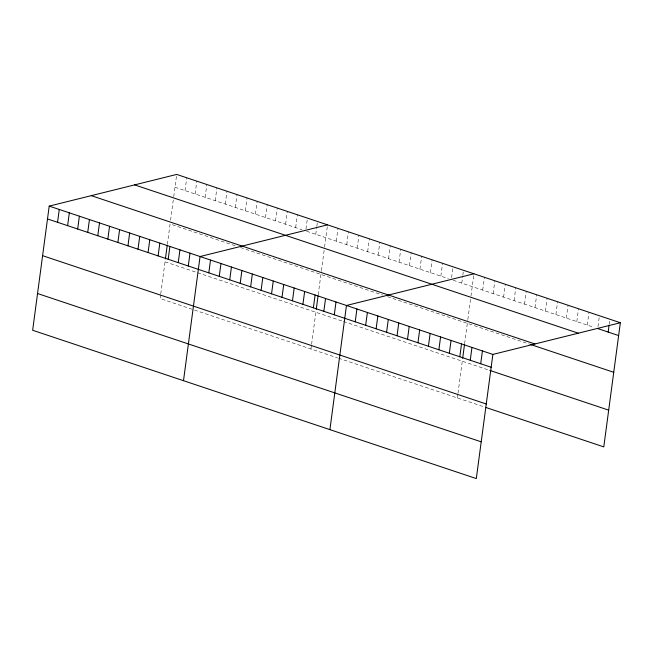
<?xml version="1.0" encoding="UTF-8"?>
<svg xmlns="http://www.w3.org/2000/svg" width="653" height="653" viewBox="0 0 653 653"><rect width="100%" height="100%" fill="white"/><g stroke="black" fill="none" stroke-linecap="round" stroke-linejoin="round"><path stroke-width="0.49" stroke-dasharray="3.27 2.45" d="M160.63 294.805L160.124 298.576L337.593 357.901M160.752 293.866L165.282 259.894M167.356 244.369L170.074 223.987L235.904 245.985M170.58 220.216L173.347 199.492M173.722 196.667L176.694 174.424M185.036 190.611L186.75 177.787M195.092 193.974L196.806 181.15M205.148 197.328L206.862 184.513M215.204 200.691L216.918 187.876M225.261 204.054L226.975 191.231M235.317 207.417L237.031 194.594M245.373 210.78L247.087 197.957M255.429 214.143L257.143 201.32M265.485 217.506L267.199 204.683M275.542 220.861L277.256 208.046M285.598 224.224L287.312 211.409M295.654 227.587L297.368 214.764M305.971 228.974L307.424 218.126M315.766 234.313L316.689 227.407M316.819 226.42L317.48 221.489M310.967 348.996L311.473 345.233M311.595 344.286L316.134 310.322M318.199 294.789L321.3 271.583M321.423 270.644L324.19 249.919M324.565 247.095L327.537 224.852M336.279 241.169L337.993 228.346M346.743 244.663L348.449 231.848M357.199 248.164L358.905 235.341M367.655 251.658L369.361 238.835M378.111 255.152L379.826 242.328M388.568 258.645L390.282 245.83M399.024 262.147L400.738 249.324M409.488 265.64L411.194 252.817M419.944 269.134L421.65 256.319M430.4 272.636L432.115 259.812M440.857 276.129L442.571 263.306M451.582 277.656L452.766 268.775M461.777 283.124L462.691 276.219M462.83 275.231L463.483 270.301M457.378 397.946L457.884 394.175M458.006 393.237L462.536 359.264M464.61 343.739L467.703 320.525M467.834 319.586L470.601 298.862M470.976 296.038L473.939 273.795M482.689 290.112L484.404 277.288M493.146 293.605L494.86 280.79M503.602 297.107L505.316 284.284M514.066 300.6L515.772 287.777M524.522 304.094L526.228 291.279M534.978 307.596L536.684 294.772M545.435 311.089L547.149 298.266M555.891 314.583L557.605 301.759M566.347 318.076L568.061 305.261M576.811 321.578L578.517 308.755M587.267 325.072L588.973 312.248M597.985 326.598L599.168 317.717M609.233 324.174L609.633 321.219M174.98 187.248L302.053 229.725M306.624 231.252L448.464 278.668M453.215 280.259L593.92 327.3M240.475 247.52L382.715 295.066M387.474 296.658L529.126 344.009M165.029 261.837L342.49 321.162M343.445 321.48L488.901 370.104M338.54 358.219L484.95 407.162"/><path stroke-width="0.98" d="M620.35 322.737L176.694 174.424L49.212 206.111L32.65 330.263L476.306 478.576L492.876 354.424L620.35 322.737L603.788 446.889L485.897 407.48M57.562 222.298L59.268 209.474M67.618 225.66L69.324 212.837M77.674 229.023L79.38 216.2M87.731 232.386L89.437 219.563M97.787 235.741L99.493 222.926M107.843 239.104L109.549 226.281M117.899 242.467L119.605 229.644M127.955 245.83L129.661 233.007M138.012 249.193L139.718 236.37M148.068 252.556L149.774 239.733M158.124 255.911L159.83 243.096M165.413 258.923L167.225 245.34M168.18 259.274L169.894 246.459M178.236 262.637L179.95 249.813M188.293 266L190.007 253.176M183.493 380.691L200.063 256.539L327.537 224.852M208.805 272.856L210.519 260.033M219.261 276.35L220.975 263.534M229.725 279.851L231.431 267.028M240.182 283.345L241.888 270.522M250.638 286.838L252.344 274.023M261.094 290.34L262.808 277.517M271.55 293.834L273.264 281.01M282.006 297.327L283.72 284.512M292.471 300.829L294.176 288.006M302.927 304.322L304.633 291.499M313.383 307.816L315.097 294.993M316.256 309.351L318.076 295.76M323.839 311.31L325.553 298.494M334.295 314.811L336.009 301.988M329.904 429.633L346.465 305.482L473.939 273.795M355.216 321.798L356.922 308.983M365.672 325.3L367.386 312.477M376.128 328.794L377.842 315.97M386.584 332.287L388.298 319.464M397.048 335.781L398.754 322.966M407.505 339.282L409.211 326.459M417.961 342.776L419.667 329.953M428.417 346.27L430.131 333.454M438.873 349.771L440.587 336.948M449.329 353.265L451.043 340.442M459.794 356.758L461.5 343.935M462.667 358.293L464.479 344.702M470.25 360.252L471.956 347.437M480.706 363.754L482.42 350.93M608.18 332.067L609.102 325.161M597.724 328.565L618.636 335.56M134.624 184.881L578.28 333.193M91.281 195.655L534.938 343.968M530.073 344.327L613.738 372.3M49.212 206.111L492.876 354.424M47.506 218.935L491.162 367.247M489.848 370.422L608.686 410.149M42.6 255.674L486.265 403.987M37.556 293.524L481.212 441.836"/></g></svg>
